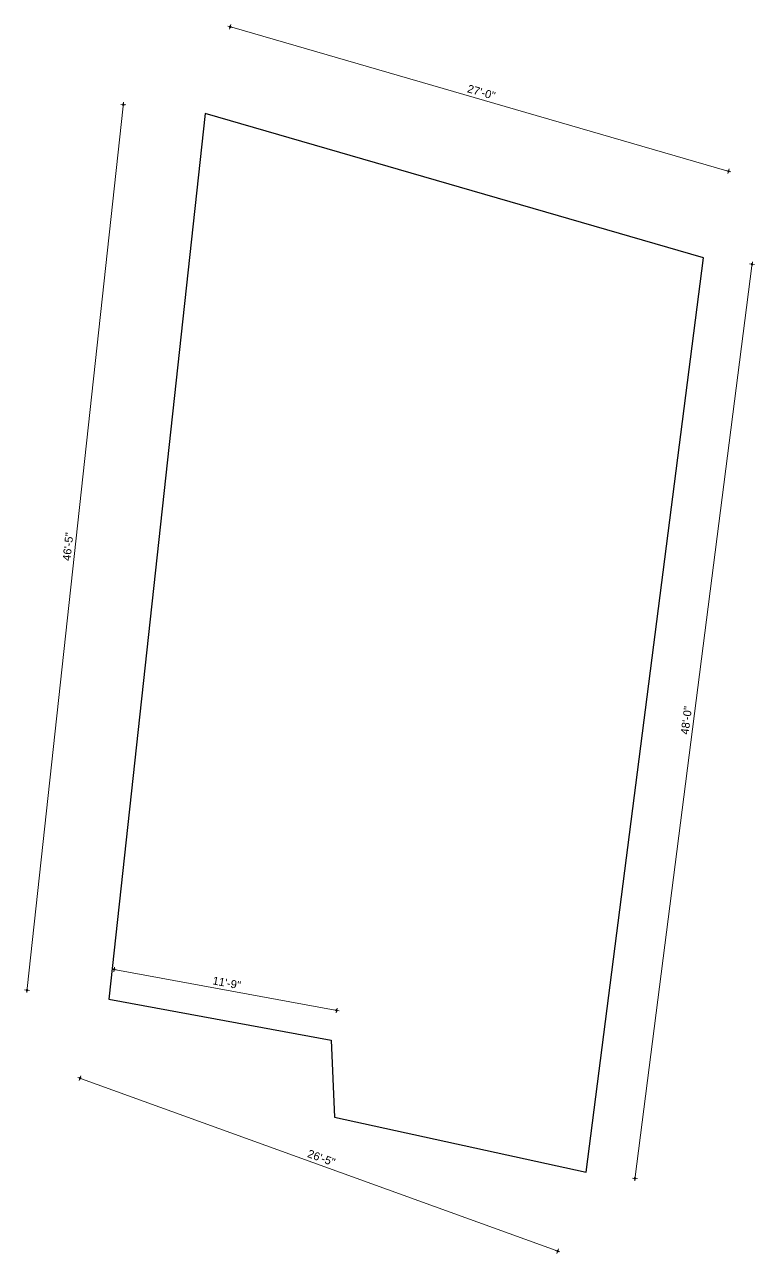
# Model space of a CAD drawing. Header units: inches. Extents: x 21312 to 31629, y -13316 to 1933.
# Drawn here: x 25962 to 26418, y -9422 to -8654 of the extents above; entities that cross this region are included whole.
import ezdxf

# ---------------------------------------------------------------- set-up
doc = ezdxf.new("R2010")
doc.units = ezdxf.units.IN
doc.header["$LTSCALE"] = 0.5
doc.header["$MEASUREMENT"] = 0
doc.header["$PDMODE"] = 66
doc.layers.add('hatch', color=9, linetype='Continuous', lineweight=0)
doc.layers.add('Toilet', color=7, linetype='Continuous', lineweight=25)
doc.styles.get("Standard").update_dxf_attribs({"font": 'arial.ttf'})
doc.dimstyles.new('S8', dxfattribs={"dimtxt": 5, "dimasz": 1, "dimexe": 6, "dimexo": 18, "dimgap": 1.9375, "dimtad": 1, "dimdec": 0, "dimzin": 3, "dimdsep": 46, "dimlunit": 4, "dimtxsty": 'Standard', "dimblk": 'dot 2', "dimcen": 12, "dimse1": 1, "dimse2": 1, "dimclrd": 1, "dimclre": 1, "dimclrt": 256, "dimadec": 0, "dimazin": 0, "dimtfac": 0.75, "dimtdec": 0, "dimtix": 1, "dimtmove": 1, "dimatfit": 3, "dimldrblk": 'DOT', "dimfxl": 1, "dimtolj": 1, "dimtzin": 0, "dimlwd": 9, "dimlwe": 9, "dimarcsym": 0})

# ---------------------------------------------------------------- blocks, each defined once
blk = doc.blocks.new('dot1')
at = {"layer": 'hatch'}
h = blk.add_hatch(color=256, dxfattribs=at)
edge = h.paths.add_edge_path()
edge.add_arc((0, 0), 1, 0, 360)
for p, q in [((3, 0), (-3, 0)), ((0, 3), (0, -3))]:
    blk.add_line(p, q, dxfattribs=at)
blk.add_circle((0, 0), 1, dxfattribs=at)
blk = doc.blocks.new('dot 2')
at = {"layer": 'hatch', "xscale": 0.5, "yscale": 0.5, "zscale": 0.5}
blk.add_blockref('dot1', (0, 0), dxfattribs=at)
blk = doc.blocks.new('*D916')
at = {"layer": 'Defpoints', "color": 0, "transparency": 16777216}
for p in [(26090.42, -8655.75), (26074.72, -8709.93), (26386.17, -8800.19)]:
    blk.add_point(p, dxfattribs=at)
at = {"layer": 'Toilet', "color": 1, "lineweight": 9, "transparency": 16777216}
blk.add_line((26400.91, -8745.73), (26091.39, -8656.03), dxfattribs=at)
for p, rotation in [((26090.42, -8655.75), 163.8376985094453), ((26401.87, -8746.01), 343.8376985094454)]:
    blk.add_blockref('dot 2', p, dxfattribs=dict(at, rotation=rotation))
at = {"layer": 'Toilet', "transparency": 16777216, "insert": (26247.4, -8696.57), "char_height": 5, "attachment_point": 5, "rotation": 343.8377}
blk.add_mtext('\\A1;27\'-0"', dxfattribs=at)
blk = doc.blocks.new('_Dot')
at = {"color": 0, "linetype": 'ByBlock', "lineweight": -2}
blk.add_line((-0.5, 0), (-1, 0), dxfattribs=at)
at = {"color": 0, "linetype": 'ByBlock', "const_width": 0.5}
blk.add_lwpolyline([(-0.25, 0, 1), (0.25, 0, 1)], format="xyb", close=True, dxfattribs=at)
blk = doc.blocks.new('*D917')
at = {"layer": 'Defpoints', "color": 0, "transparency": 16777216}
for p in [(26074.72, -8709.93), (25963.37, -9257.84), (26014.49, -9263.4)]:
    blk.add_point(p, dxfattribs=at)
at = {"layer": 'Toilet', "color": 1, "lineweight": 9, "transparency": 16777216}
blk.add_line((26023.49, -8705.36), (25963.47, -9256.84), dxfattribs=at)
for p, rotation in [((26023.6, -8704.37), 83.78889224230149), ((25963.37, -9257.84), 263.7888922423015)]:
    blk.add_blockref('dot 2', p, dxfattribs=dict(at, rotation=rotation))
at = {"layer": 'Toilet', "transparency": 16777216, "insert": (25989.02, -8980.62), "char_height": 5, "attachment_point": 5, "rotation": 83.78889}
blk.add_mtext('\\A1;46\'-5"', dxfattribs=at)
blk = doc.blocks.new('*D918')
at = {"layer": 'Defpoints', "color": 0, "transparency": 16777216}
for p in [(26014.49, -9263.4), (26313, -9371.51), (26295.11, -9420.92)]:
    blk.add_point(p, dxfattribs=at)
at = {"layer": 'Toilet', "color": 1, "lineweight": 9, "transparency": 16777216}
blk.add_line((25997.53, -9313.15), (26294.17, -9420.58), dxfattribs=at)
for p, rotation in [((25996.59, -9312.81), 160.0914707220701), ((26295.11, -9420.92), 340.09147072207)]:
    blk.add_blockref('dot 2', p, dxfattribs=dict(at, rotation=rotation))
at = {"layer": 'Toilet', "transparency": 16777216, "insert": (26147.38, -9362.64), "char_height": 5, "attachment_point": 5, "rotation": 340.09147}
blk.add_mtext('\\A1;26\'-5"', dxfattribs=at)
blk = doc.blocks.new('*D919')
at = {"layer": 'Defpoints', "color": 0, "transparency": 16777216}
for p in [(26386.17, -8800.19), (26416.59, -8804.09), (26313, -9371.51)]:
    blk.add_point(p, dxfattribs=at)
at = {"layer": 'Toilet', "color": 1, "lineweight": 9, "transparency": 16777216}
blk.add_line((26343.55, -9374.42), (26416.47, -8805.08), dxfattribs=at)
for p, rotation in [((26416.59, -8804.09), 82.70183753123015), ((26343.43, -9375.41), 262.7018375312302)]:
    blk.add_blockref('dot 2', p, dxfattribs=dict(at, rotation=rotation))
at = {"layer": 'Toilet', "transparency": 16777216, "insert": (26375.56, -9089.18), "char_height": 5, "attachment_point": 5, "rotation": 82.70184}
blk.add_mtext('\\A1;48\'-0"', dxfattribs=at)

msp = doc.modelspace()

# ---------------------------------------------------------------- linework, layer by layer
at = {"layer": 'Toilet'}
msp.add_lwpolyline([(26386.17, -8800.19), (26074.72, -8709.93), (26014.49, -9263.4), (26153.52, -9289.02), (26155.57, -9337.2), (26313, -9371.51)], close=True, dxfattribs=at)

# ---------------------------------------------------------------- dimensions: what is measured, and where the dimension line sits
for p1, p2, distance, picture, middle in [((26386.17, -8800.19), (26074.72, -8709.93), -56.41, '*D916', (26247.4, -8696.57)), ((26074.72, -8709.93), (26014.49, -9263.4), -51.42, '*D917', (25989.02, -8980.62)), ((26313, -9371.51), (26386.17, -8800.19), -30.67, '*D919', (26375.56, -9089.18)), ((26014.49, -9263.4), (26313, -9371.51), -52.55, '*D918', (26147.38, -9362.64))]:
    dim = msp.add_aligned_dim(p1=p1, p2=p2, distance=distance, dimstyle='S8', override={"dimfxl": 2, "dimfxlon": 1, "dimarcsym": 1}, dxfattribs=at)
    dim.commit()
    dim.dimension.update_dxf_attribs({"geometry": picture, "text_midpoint": middle})
msp.add_aligned_dim(p1=(26014.49, -9263.4), p2=(26153.52, -9289.02), distance=18.89, dimstyle='S8', override={"dimfxl": 2, "dimfxlon": 1, "dimarcsym": 1}, dxfattribs=at).render()

doc.saveas('drawing.dxf')
